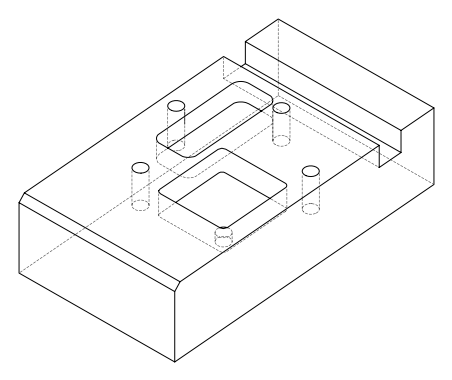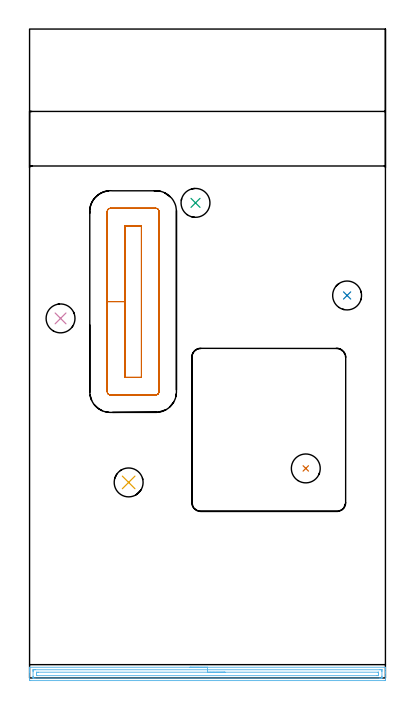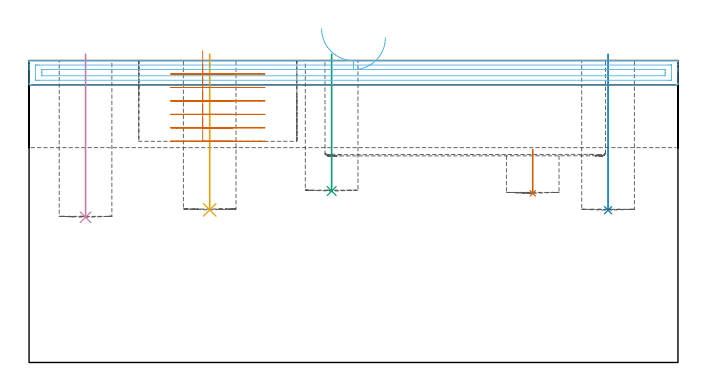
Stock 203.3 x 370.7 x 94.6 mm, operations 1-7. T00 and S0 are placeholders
(PLAN: 9 operations, 4 tool changes, 125.3 min)
(1 INDEXABLE_INSERT_DRILL_BLIND_HOLE_FROM_SOLID | STEP1POCKET | NXT0302_004 | 0.06 min | 8838 mm3)
(2 INDEXABLE_INSERT_DRILL_BLIND_HOLE_FROM_SOLID_1 | STEP1POCKET_1 | NXT0302_004 | 0.2 min | 9971 mm3)
(3 INDEXABLE_INSERT_DRILL_BLIND_HOLE_FROM_SOLID_2 | STEP1POCKET_2 | NXT0302_004 | 0.17 min | 8690 mm3)
(4 INDEXABLE_INSERT_DRILL_BLIND_HOLE_FROM_SOLID_3 | STEP1POCKET_3 | NXT0302_004 | 0.21 min | 10441 mm3)
(5 INDEXABLE_INSERT_DRILL_BLIND_HOLE_FROM_SOLID_4 | STEP1POCKET_4 | NXT0302_004 | 0.2 min | 9950 mm3)
(6 AREA_MILL | FG_CHAMFER_SURFACE | UGT0205_001 | 5.09 min | 5872 mm3)
(7 MILL_RECTANGULAR_POCKET | POCKET_RECTANGULAR_STRAIGHT | UGT0201_136 | Follow Part, ap 5, ae 75% | 6.36 min | 155555 mm3)
(8 MILL_RECTANGULAR_POCKET_1 | POCKET_RECTANGULAR_STRAIGHT_1 | UGT0201_084 | Follow Part, ap 1.5, ae 75% | 108.7 min | 237793 mm3)
(9 MILL_RECTANGULAR_SLOT | SLOT_RECTANGULAR | UGT0201_018 | Follow Part, ap 7.5, ae 75% | 4.34 min | 172657 mm3)
(TOOL NXT0302_004 | Index. Insert Drill 16.5mm [880-D1650L20-05] | D16.5 PA176 FL83 Z2)
(TOOL UGT0205_001 | Chamfer Mill 20 x 3 x 45 deg. | D20 FL50 Z2)
(TOOL UGT0201_136 | Carbide End Mill 20.0 | D20 FL30 Z4)
(TOOL UGT0201_084 | End mill 6 mm | D6 R1 FL30 Z4)
(TOOL UGT0201_018 | End mill 30 mm | D30 FL50 Z4)
(OP 1 INDEXABLE_INSERT_DRILL_BLIND_HOLE_FROM_SOLID)
G17 G21 G94 G90
T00 M6
G54
G17 G0 G90 X157.8 Y119.7 S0 M3
G43 Z104.6 H1
G94 G81 G98 Z53. F250. R66.7
G80
M5
M2
(OP 2 INDEXABLE_INSERT_DRILL_BLIND_HOLE_FROM_SOLID_1)
G17 G21 G94 G90
T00 M6
G54
G17 G0 G90 X181.4 Y218.5 S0 M3
G43 Z104.6 H1
G94 G81 G98 Z47.7 F250. R96.6
G80
M5
M2
(OP 3 INDEXABLE_INSERT_DRILL_BLIND_HOLE_FROM_SOLID_2)
G17 G21 G94 G90
T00 M6
G54
G17 G0 G90 X94.8 Y271.4 S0 M3
G43 Z104.6 H1
G94 G81 G98 Z53.7 F250. R96.6
G80
M5
M2
(OP 4 INDEXABLE_INSERT_DRILL_BLIND_HOLE_FROM_SOLID_3)
G17 G21 G94 G90
T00 M6
G54
G17 G0 G90 X17.7 Y205.4 S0 M3
G43 Z104.6 H1
G94 G81 G98 Z45.5 F250. R96.6
G80
M5
M2
(OP 5 INDEXABLE_INSERT_DRILL_BLIND_HOLE_FROM_SOLID_4)
G17 G21 G94 G90
T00 M6
G54
G17 G0 G90 X56.6 Y111.7 S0 M3
G43 Z104.6 H1
G94 G81 G98 Z47.8 F250. R96.6
G80
M5
M2
(OP 6 AREA_MILL)
G17 G21 G94 G90
T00 M6
G54
G17 G0 G90 X91.65 Y6.1 S1061 M3
G43 Z104.6 H0
G94 G1 X91.688 Z103.728 F250.
X91.802 Z102.863
X91.991 Z102.012
X92.253 Z101.18
X92.587 Z100.374
X92.99 Z99.6
X93.458 Z98.864
X93.99 Z98.172
X94.579 Z97.529
X95.222 Z96.939
X95.914 Z96.408
X96.65 Z95.94
X97.424 Z95.537
X98.23 Z95.203
X99.062 Z94.941
X99.913 Z94.752
X100.778 Z94.638
X101.65 Z94.6
X203.12
X203.29 Y6.097 Z94.588
X203.298 Y5.975 Z94.467
X203.3 Y5.847 Z94.347
Y5.618 Z94.117
Y4.915 Z93.409
Y3.692 Z92.189
Y3.172 Z91.666
Y2.56 Z91.055
Y-0.926 Z87.571
X203.297 Y-1.186 Z87.311
X203.29 Y-1.494 Z87.004
X202.993 Y-1.498 Z87.001
X202.673 Y-1.5 Z87.
X0.627
X0.307 Y-1.498 Z87.001
X0.01 Y-1.494 Z87.004
X0. Y-1.186 Z87.311
Y3.172 Z91.666
Y3.692 Z92.189
Y4.043 Z92.539
Y4.564 Z93.059
Y4.915 Z93.409
Y5.618 Z94.117
Y5.847 Z94.347
X0.002 Y5.975 Z94.467
X0.01 Y6.097 Z94.588
X0.18 Y6.1 Z94.6
X101.65
Y4.686 Z93.186
X200.226
X200.885 Y4.685 Z93.185
X201.123 Y4.683 Z93.183
X201.242 Y4.679 Z93.179
X201.291 Y4.674 Z93.174
X201.292 Y4.648 Z93.148
X201.298 Y4.512 Z93.012
X201.3 Y4.043 Z92.543
Y3.638 Z92.138
Y1.024 Z89.524
Y0.557 Z89.057
X201.298 Y0.154 Z88.654
X201.293 Y0.017 Z88.517
X201.287 Y-0.079 Z88.421
X201.214 Y-0.08 Z88.42
X200.885 Y-0.084 Z88.416
X200.649 Y-0.085 Z88.415
X199.991 Y-0.086 Z88.414
X3.074
X2.415 Y-0.085 Z88.415
X2.177 Y-0.083 Z88.417
X2.058 Y-0.079 Z88.421
X2.009 Y-0.074 Z88.426
X2.007 Y-0.048 Z88.452
X2.002 Y0.088 Z88.588
X2. Y0.557 Z89.057
Y0.962 Z89.462
Y3.576 Z92.076
Y4.043 Z92.543
X2.002 Y4.446 Z92.946
X2.007 Y4.583 Z93.083
X2.013 Y4.679 Z93.179
X2.086 Y4.68 Z93.18
X2.415 Y4.684 Z93.184
X2.651 Y4.685 Z93.185
X3.309 Y4.686 Z93.186
X101.65
Y3.271 Z91.771
X199.097
X199.199 Y3.268 Z91.768
X199.265 Y3.265 Z91.765
X199.291 Y3.257 Z91.757
X199.294 Y3.237 Z91.737
X199.297 Y3.172 Z91.672
X199.3 Y2.974 Z91.474
Y2.3 Z90.8
Y2.102 Z90.602
X199.292 Y1.428 Z89.928
X199.29 Y1.336 Z89.836
X199.196 Y1.332 Z89.832
X199.097 Y1.33 Z89.83
X198.305 Y1.328 Z89.828
X4.203 Y1.329 Z89.829
X4.101 Y1.332 Z89.832
X4.035 Y1.335 Z89.835
X4.009 Y1.343 Z89.843
X4.006 Y1.363 Z89.863
X4.003 Y1.428 Z89.928
X4. Y1.626 Z90.126
Y2.3 Z90.8
Y2.498 Z90.998
X4.008 Y3.172 Z91.672
X4.01 Y3.264 Z91.764
X4.104 Y3.268 Z91.768
X4.203 Y3.27 Z91.77
X4.995 Y3.271 Z91.771
X101.65
X102.522 Z91.81
X103.386 Z91.923
X104.238 Z92.112
X105.07 Z92.375
X105.876 Z92.708
X106.65 Z93.111
X107.386 Z93.58
X108.078 Z94.111
X108.721 Z94.7
X109.31 Z95.344
X109.841 Z96.036
X110.31 Z96.771
X110.713 Z97.545
X111.047 Z98.351
X111.309 Z99.183
X111.498 Z100.035
X111.612 Z100.9
X111.65 Z101.771
G0 Z104.6
M5
M2
(OP 7 MILL_RECTANGULAR_POCKET)
G17 G21 G94 G90
T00 M6
G54
G17 G0 G90 X54.4 Y241.933 S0 M3
G43 Z104.6 H0
Z97.6
G94 G1 Y215. Z90.383 F250.
Y171.7 F500.
X63.9
Y258.3
X54.4
Y215.
X44.4
Y163.5
G3 X46.2 Y161.7 R1.8
G1 X72.1
G3 X73.9 Y163.5 R1.8
G1 Y266.5
G3 X72.1 Y268.3 R1.8
G1 X46.2
G3 X44.4 Y266.5 R1.8
G1 Y215.
Y214.
G0 X54.4 Y241.933 Z93.383
G1 Y215. Z86.167 F250.
Y171.7 F500.
X63.9
Y258.3
X54.4
Y215.
X44.4
Y163.5
G3 X46.2 Y161.7 R1.8
G1 X72.1
G3 X73.9 Y163.5 R1.8
G1 Y266.5
G3 X72.1 Y268.3 R1.8
G1 X46.2
G3 X44.4 Y266.5 R1.8
G1 Y215.
Y214.
G0 X54.4 Y241.933 Z89.167
G1 Y215. Z81.95 F250.
Y171.7 F500.
X63.9
Y258.3
X54.4
Y215.
X44.4
Y163.5
G3 X46.2 Y161.7 R1.8
G1 X72.1
G3 X73.9 Y163.5 R1.8
G1 Y266.5
G3 X72.1 Y268.3 R1.8
G1 X46.2
G3 X44.4 Y266.5 R1.8
G1 Y215.
Y214.
G0 X54.4 Y241.933 Z84.95
G1 Y215. Z77.733 F250.
Y171.7 F500.
X63.9
Y258.3
X54.4
Y215.
X44.4
Y163.5
G3 X46.2 Y161.7 R1.8
G1 X72.1
G3 X73.9 Y163.5 R1.8
G1 Y266.5
G3 X72.1 Y268.3 R1.8
G1 X46.2
G3 X44.4 Y266.5 R1.8
G1 Y215.
Y214.
G0 X54.4 Y241.933 Z80.733
G1 Y215. Z73.517 F250.
Y171.7 F500.
X63.9
Y258.3
X54.4
Y215.
X44.4
Y163.5
G3 X46.2 Y161.7 R1.8
G1 X72.1
G3 X73.9 Y163.5 R1.8
G1 Y266.5
G3 X72.1 Y268.3 R1.8
G1 X46.2
G3 X44.4 Y266.5 R1.8
G1 Y215.
Y214.
G0 X54.4 Y241.933 Z76.517
G1 Y215. Z69.3 F250.
Y171.7 F500.
X63.9
Y258.3
X54.4
Y215.
X44.4
Y163.5
G3 X46.2 Y161.7 R1.8
G1 X72.1
G3 X73.9 Y163.5 R1.8
G1 Y266.5
G3 X72.1 Y268.3 R1.8
G1 X46.2
G3 X44.4 Y266.5 R1.8
G1 Y215.
Y214.
G0 Z104.6
M5
M2
